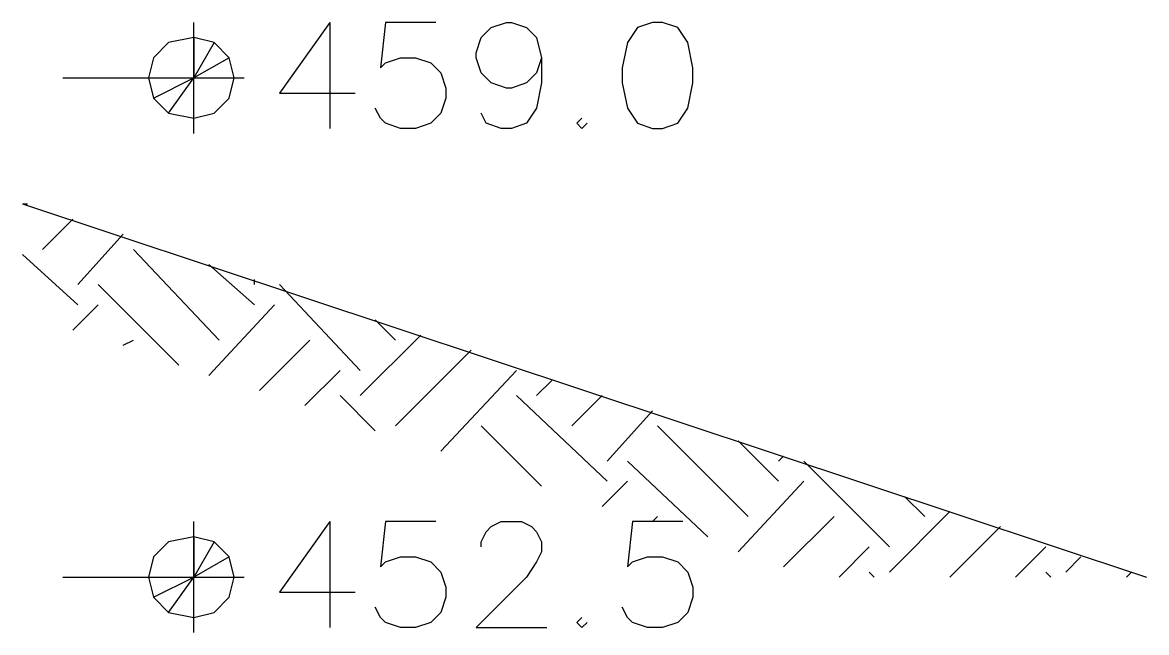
# Model space of a CAD drawing. Header units: metres. Extents: x 45 to 1207, y 17 to 774.
# Drawn here: x 909.6 to 963.1, y 258.5 to 287.5 of the extents above; entities that cross this region are included whole.
import ezdxf

# ---------------------------------------------------------------- set-up
doc = ezdxf.new("R2010")
doc.units = ezdxf.units.M

msp = doc.modelspace()

# ---------------------------------------------------------------- linework, layer by layer
for p, q in [((917.76, 282.24), (917.76, 287.52)), ((924.24, 287.52), (921.84, 284.16)), ((924.24, 287.52), (924.24, 282.48)), ((926.88, 287.52), (926.64, 285.36)), ((929.28, 287.52), (926.88, 287.52)), ((931.92, 287.28), (932.64, 287.52)), ((932.64, 287.52), (932.88, 287.52)), ((932.88, 287.52), (933.6, 287.28)), ((939.6, 287.52), (938.88, 287.28)), ((940.08, 287.52), (939.6, 287.52)), ((940.8, 287.28), (940.08, 287.52)), ((931.44, 286.8), (931.92, 287.28)), ((933.6, 287.28), (934.08, 286.8)), ((938.88, 287.28), (938.4, 286.56)), ((941.28, 286.56), (940.8, 287.28)), ((916.56, 286.56), (915.84, 285.84)), ((917.76, 286.8), (916.56, 286.56)), ((918.72, 286.56), (917.76, 286.8)), ((918.72, 286.56), (917.76, 286.8)), ((917.76, 286.8), (917.76, 284.88)), ((918.72, 286.56), (917.76, 284.88)), ((919.44, 285.84), (918.72, 286.56)), ((919.44, 285.84), (918.72, 286.56)), ((931.2, 286.08), (931.44, 286.8)), ((934.08, 286.8), (934.32, 285.84)), ((938.4, 286.56), (938.16, 285.36)), ((941.52, 285.36), (941.28, 286.56)), ((915.84, 285.84), (915.6, 284.88)), ((919.44, 285.84), (917.76, 284.88)), ((919.68, 284.88), (919.44, 285.84)), ((919.68, 284.88), (919.44, 285.84)), ((926.88, 285.6), (927.6, 285.84)), ((927.6, 285.84), (928.32, 285.84)), ((928.32, 285.84), (929.04, 285.6)), ((931.2, 285.84), (931.2, 286.08)), ((931.44, 285.12), (931.2, 285.84)), ((934.32, 285.84), (934.08, 285.12)), ((934.32, 285.84), (934.32, 284.64)), ((926.64, 285.36), (926.88, 285.6)), ((929.04, 285.6), (929.52, 285.12)), ((938.16, 285.36), (938.16, 284.64)), ((941.52, 284.64), (941.52, 285.36)), ((911.52, 284.88), (916.56, 284.88)), ((915.12, 284.88), (920.16, 284.88)), ((915.6, 284.88), (915.84, 283.92)), ((915.6, 284.88), (915.84, 283.92)), ((915.84, 283.92), (917.76, 284.88)), ((916.56, 283.2), (917.76, 284.88)), ((917.76, 282.96), (917.76, 284.88)), ((919.44, 283.92), (919.68, 284.88)), ((929.52, 285.12), (929.76, 284.4)), ((931.92, 284.64), (931.44, 285.12)), ((934.08, 285.12), (933.6, 284.64)), ((929.76, 284.4), (929.76, 283.92)), ((932.64, 284.4), (931.92, 284.64)), ((932.88, 284.4), (932.64, 284.4)), ((933.6, 284.64), (932.88, 284.4)), ((934.32, 284.64), (934.08, 283.44)), ((938.16, 284.64), (938.4, 283.44)), ((941.28, 283.44), (941.52, 284.64)), ((915.84, 283.92), (916.56, 283.2)), ((915.84, 283.92), (916.56, 283.2)), ((918.72, 283.2), (919.44, 283.92)), ((921.84, 284.16), (925.44, 284.16)), ((929.76, 283.92), (929.52, 283.2)), ((916.56, 283.2), (917.76, 282.96)), ((916.56, 283.2), (917.76, 282.96)), ((917.76, 282.96), (918.72, 283.2)), ((926.64, 282.96), (926.4, 283.44)), ((929.52, 283.2), (929.04, 282.72)), ((931.68, 282.72), (931.44, 283.2)), ((934.08, 283.44), (933.6, 282.72)), ((938.4, 283.44), (938.88, 282.72)), ((940.8, 282.72), (941.28, 283.44)), ((926.88, 282.72), (926.64, 282.96)), ((927.6, 282.48), (926.88, 282.72)), ((929.04, 282.72), (928.32, 282.48)), ((932.4, 282.48), (931.68, 282.72)), ((933.6, 282.72), (932.88, 282.48)), ((936.24, 282.96), (936, 282.72)), ((936, 282.72), (936.24, 282.48)), ((936.24, 282.48), (936.48, 282.72)), ((938.88, 282.72), (939.6, 282.48)), ((940.08, 282.48), (940.8, 282.72)), ((928.32, 282.48), (927.6, 282.48)), ((932.88, 282.48), (932.4, 282.48)), ((939.6, 282.48), (940.08, 282.48)), ((909.6, 278.88), (963.12, 261.12)), ((909.6, 278.88), (909.84, 278.88)), ((910.56, 276.72), (912, 278.16)), ((912.24, 275.04), (914.4, 277.44)), ((918.96, 272.4), (914.88, 276.72)), ((912.24, 274.08), (909.6, 276.48)), ((920.64, 274.08), (918.48, 276)), ((920.64, 275.04), (920.64, 275.28)), ((917.04, 271.2), (913.2, 275.04)), ((925.68, 270.96), (921.84, 275.04)), ((912, 272.88), (913.2, 274.08)), ((918.48, 270.72), (921.6, 274.08)), ((927.36, 272.4), (926.4, 273.36)), ((925.68, 269.76), (928.56, 272.64)), ((914.4, 272.16), (914.88, 272.4)), ((920.88, 270), (923.28, 272.4)), ((927.36, 268.32), (930.96, 271.92)), ((923.04, 269.28), (924.72, 270.96)), ((929.52, 267.12), (933.12, 270.96)), ((934.08, 269.76), (934.8, 270.48)), ((926.4, 268.08), (924.72, 269.76)), ((937.44, 265.68), (933.12, 269.76)), ((935.76, 268.32), (937.2, 269.76)), ((937.44, 266.64), (939.6, 269.04)), ((934.32, 265.44), (931.44, 268.32)), ((944.16, 264), (939.84, 268.32)), ((945.6, 265.68), (943.68, 267.6)), ((942.24, 263.04), (938.4, 266.64)), ((945.6, 266.64), (945.84, 266.88)), ((950.88, 262.56), (946.8, 266.64)), ((937.2, 264.48), (938.4, 265.68)), ((943.68, 262.32), (946.8, 265.68)), ((952.56, 264), (951.6, 264.96)), ((939.6, 263.76), (939.84, 264)), ((945.84, 261.6), (948.24, 264)), ((950.88, 261.36), (953.76, 264.24)), ((917.76, 258.48), (917.76, 263.76)), ((924.24, 263.76), (921.84, 260.4)), ((924.24, 263.76), (924.24, 258.72)), ((926.88, 263.76), (926.64, 261.6)), ((929.28, 263.76), (926.88, 263.76)), ((931.68, 263.28), (931.92, 263.52)), ((931.92, 263.52), (932.4, 263.76)), ((932.4, 263.76), (933.36, 263.76)), ((933.36, 263.76), (933.84, 263.52)), ((933.84, 263.52), (934.08, 263.28)), ((938.64, 263.76), (938.4, 261.6)), ((941.04, 263.76), (938.64, 263.76)), ((953.76, 261.12), (956.16, 263.52)), ((916.56, 262.8), (915.84, 262.08)), ((917.76, 263.04), (916.56, 262.8)), ((918.72, 262.8), (917.76, 263.04)), ((918.72, 262.8), (917.76, 263.04)), ((917.76, 263.04), (917.76, 261.12)), ((918.72, 262.8), (917.76, 261.12)), ((919.44, 262.08), (918.72, 262.8)), ((919.44, 262.08), (918.72, 262.8)), ((931.44, 262.8), (931.68, 263.28)), ((931.44, 262.56), (931.44, 262.8)), ((934.08, 263.28), (934.32, 262.8)), ((934.32, 262.8), (934.32, 262.32)), ((934.32, 262.32), (934.08, 261.84)), ((948.48, 261.12), (949.92, 262.56)), ((956.88, 261.12), (958.32, 262.56)), ((915.84, 262.08), (915.6, 261.12)), ((919.44, 262.08), (917.76, 261.12)), ((919.68, 261.12), (919.44, 262.08)), ((919.68, 261.12), (919.44, 262.08)), ((926.64, 261.6), (926.88, 261.84)), ((926.88, 261.84), (927.6, 262.08)), ((927.6, 262.08), (928.32, 262.08)), ((928.32, 262.08), (929.04, 261.84)), ((929.04, 261.84), (929.52, 261.36)), ((934.08, 261.84), (933.6, 261.12)), ((938.4, 261.6), (938.64, 261.84)), ((938.64, 261.84), (939.36, 262.08)), ((939.36, 262.08), (940.08, 262.08)), ((940.08, 262.08), (940.8, 261.84)), ((940.8, 261.84), (941.28, 261.36)), ((959.28, 261.36), (960, 262.08)), ((929.52, 261.36), (929.76, 260.64)), ((941.28, 261.36), (941.52, 260.64)), ((950.16, 261.12), (949.92, 261.36)), ((958.56, 261.12), (958.32, 261.36)), ((962.16, 261.12), (962.4, 261.36)), ((911.52, 261.12), (916.56, 261.12)), ((915.12, 261.12), (920.16, 261.12)), ((915.6, 261.12), (915.84, 260.16)), ((915.6, 261.12), (915.84, 260.16)), ((915.84, 260.16), (917.76, 261.12)), ((916.56, 259.44), (917.76, 261.12)), ((917.76, 259.2), (917.76, 261.12)), ((919.44, 260.16), (919.68, 261.12)), ((933.6, 261.12), (931.2, 258.72)), ((915.84, 260.16), (916.56, 259.44)), ((915.84, 260.16), (916.56, 259.44)), ((918.72, 259.44), (919.44, 260.16)), ((921.84, 260.4), (925.44, 260.4)), ((929.76, 260.16), (929.52, 259.44)), ((929.76, 260.64), (929.76, 260.16)), ((941.52, 260.16), (941.28, 259.44)), ((941.52, 260.64), (941.52, 260.16)), ((926.64, 259.2), (926.4, 259.68)), ((938.4, 259.2), (938.16, 259.68)), ((916.56, 259.44), (917.76, 259.2)), ((916.56, 259.44), (917.76, 259.2)), ((917.76, 259.2), (918.72, 259.44)), ((926.88, 258.96), (926.64, 259.2)), ((929.52, 259.44), (929.04, 258.96)), ((936.24, 259.2), (936, 258.96)), ((938.64, 258.96), (938.4, 259.2)), ((941.28, 259.44), (940.8, 258.96)), ((927.6, 258.72), (926.88, 258.96)), ((928.32, 258.72), (927.6, 258.72)), ((929.04, 258.96), (928.32, 258.72)), ((931.2, 258.72), (934.56, 258.72)), ((936, 258.96), (936.24, 258.72)), ((936.24, 258.72), (936.48, 258.96)), ((939.36, 258.72), (938.64, 258.96)), ((940.08, 258.72), (939.36, 258.72)), ((940.8, 258.96), (940.08, 258.72))]:
    msp.add_line(p, q)

doc.saveas('drawing.dxf')
